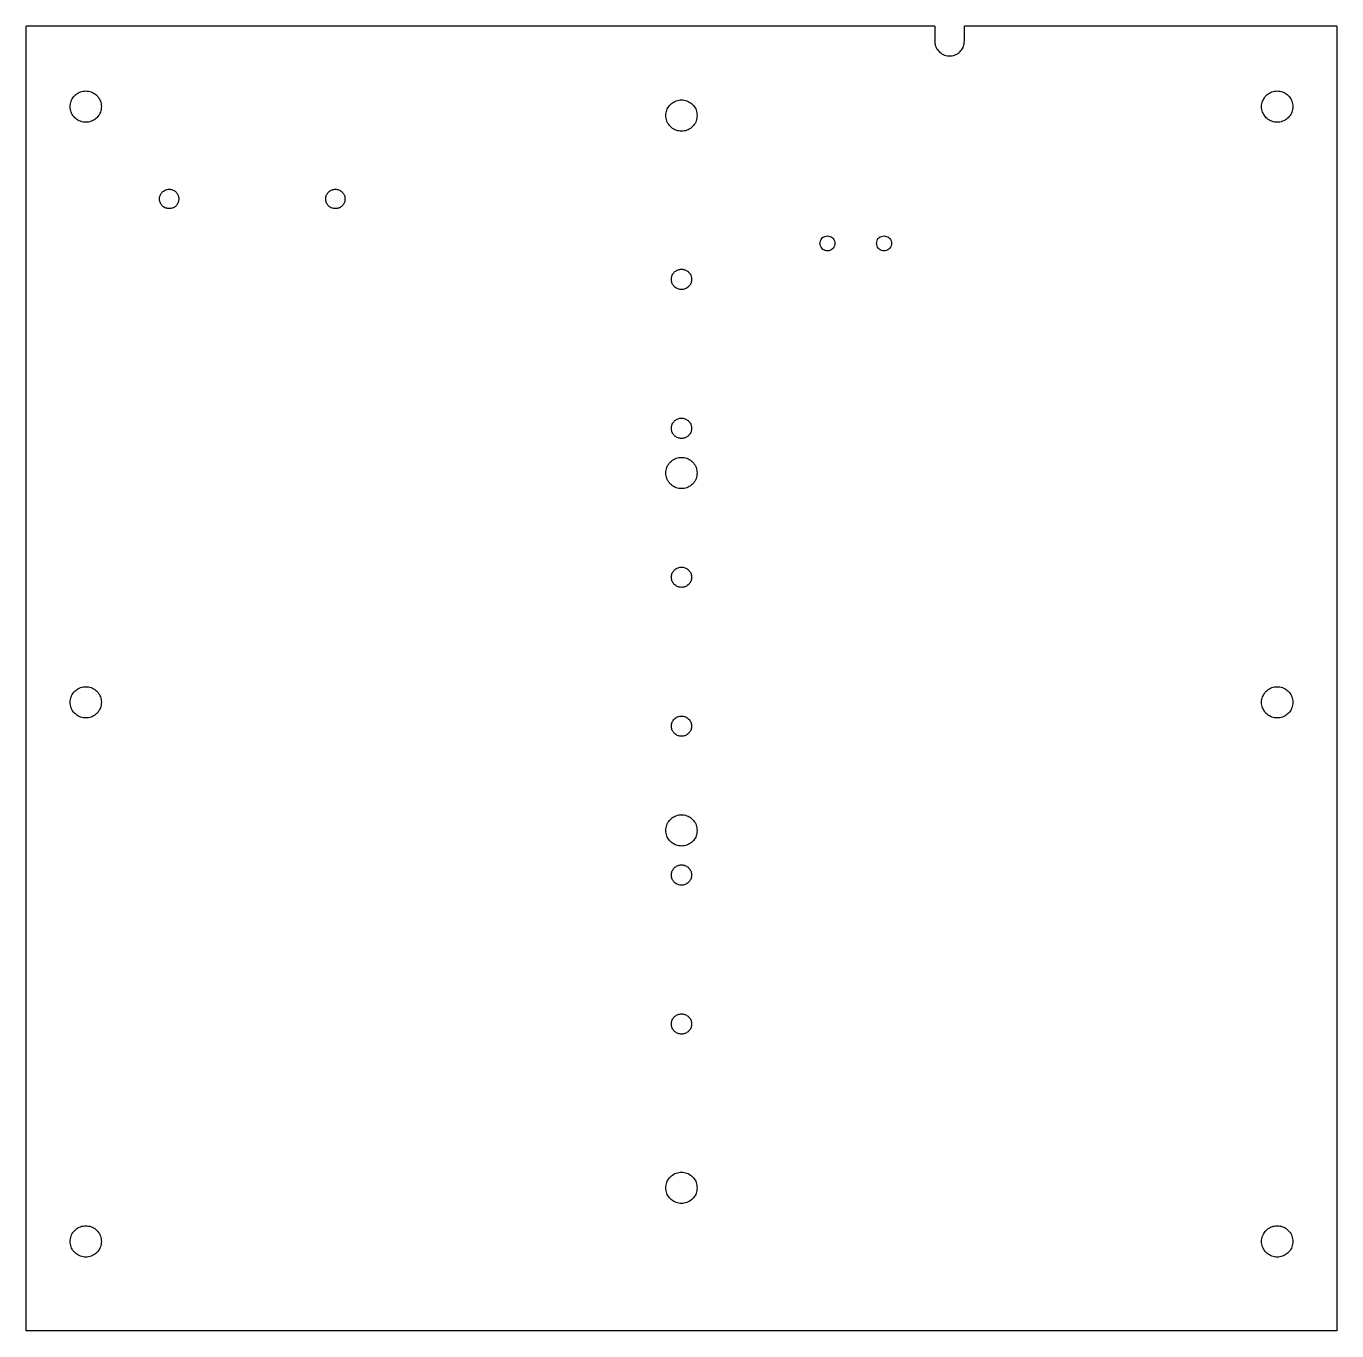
# Model space of a CAD drawing. Extents: x -110 to 110, y -54 to 165.
import ezdxf

# ---------------------------------------------------------------- set-up
doc = ezdxf.new("R2010")
doc.units = 0
doc.layers.get('0').update_dxf_attribs({"linetype": 'CONTINUOUS'})

msp = doc.modelspace()

# ---------------------------------------------------------------- linework, layer by layer
at = {"color": 7}
for p, q in [((42.5, 165), (-110, 165)), ((-110, -54), (-110, 165)), ((42.5, 165), (42.5, 162.5)), ((110, 165), (47.5, 165)), ((47.5, 162.5), (47.5, 165)), ((110, 165), (110, -54)), ((-97.375, 151.5), (-97.375, 151.5)), ((2.625, 150), (2.625, 150)), ((102.625, 151.5), (102.625, 151.5)), ((-84.375, 136), (-84.375, 136)), ((-56.475, 136), (-56.475, 136)), ((25.75, 128.55), (25.75, 128.55)), ((35.25, 128.55), (35.25, 128.55)), ((1.7, 122.5), (1.7, 122.5)), ((1.7, 97.5), (1.7, 97.5)), ((2.625, 90), (2.625, 90)), ((1.7, 72.5), (1.7, 72.5)), ((-97.375, 51.5), (-97.375, 51.5)), ((102.625, 51.5), (102.625, 51.5)), ((1.7, 47.5), (1.7, 47.5)), ((2.625, 30), (2.625, 30)), ((1.7, 22.5), (1.7, 22.5)), ((1.7, -2.5), (1.7, -2.5)), ((2.625, -30), (2.625, -30)), ((-97.375, -39), (-97.375, -39)), ((102.625, -39), (102.625, -39)), ((110, -54), (-110, -54))]:
    msp.add_line(p, q, dxfattribs=at)
for points, knots in [([(42.5, 162.5), (42.529869, 162.207713), (42.589181, 161.627323), (43.049354, 160.860329), (43.723092, 160.290089), (44.557509, 159.987652), (45.442491, 159.987652), (46.276908, 160.290089), (46.950646, 160.860329), (47.410819, 161.627323), (47.470131, 162.207713), (47.5, 162.5)], [0, 0, 0, 0, 0.87241, 1.732335, 2.604745, 3.477156, 4.33708, 5.209491, 6.081901, 6.941826, 7.814236, 7.814236, 7.814236, 7.814236]), ([(-97.375, 151.5), (-97.406364, 151.806901), (-97.468641, 152.416311), (-97.951816, 153.221655), (-98.659266, 153.820407), (-99.53531, 154.137965), (-100.464891, 154.137965), (-101.339708, 153.820407), (-102.052057, 153.221655), (-102.517029, 152.416311), (-102.679375, 151.5), (-102.517029, 150.58369), (-102.052057, 149.778345), (-101.339708, 149.179593), (-100.464891, 148.862035), (-99.53531, 148.862035), (-98.659266, 149.179593), (-97.951816, 149.778345), (-97.468641, 150.58369), (-97.406364, 151.193099), (-97.375, 151.5)], [0, 0, 0, 0, 0.916031, 1.818952, 2.734983, 3.651013, 4.553934, 5.469965, 6.385996, 7.288917, 8.204948, 9.120978, 10.023899, 10.93993, 11.855961, 12.758882, 13.674913, 14.590943, 15.493864, 16.409895, 16.409895, 16.409895, 16.409895]), ([(102.625, 151.5), (102.593637, 151.806901), (102.531359, 152.416311), (102.048184, 153.221655), (101.340734, 153.820407), (100.46469, 154.137965), (99.535109, 154.137965), (98.660292, 153.820407), (97.947943, 153.221655), (97.482971, 152.416311), (97.320626, 151.5), (97.482971, 150.58369), (97.947943, 149.778345), (98.660292, 149.179593), (99.535109, 148.862035), (100.46469, 148.862035), (101.340734, 149.179593), (102.048184, 149.778345), (102.531359, 150.58369), (102.593637, 151.193099), (102.625, 151.5)], [0, 0, 0, 0, 0.916031, 1.818952, 2.734983, 3.651013, 4.553934, 5.469965, 6.385996, 7.288917, 8.204948, 9.120978, 10.023899, 10.93993, 11.855961, 12.758882, 13.674913, 14.590943, 15.493864, 16.409895, 16.409895, 16.409895, 16.409895]), ([(2.625, 150), (2.593637, 150.306901), (2.531359, 150.91631), (2.048184, 151.721655), (1.340734, 152.320407), (0.46469, 152.637965), (-0.464891, 152.637965), (-1.339708, 152.320407), (-2.052057, 151.721655), (-2.517029, 150.91631), (-2.679374, 150), (-2.517029, 149.083689), (-2.052057, 148.278345), (-1.339708, 147.679593), (-0.464891, 147.362035), (0.46469, 147.362035), (1.340734, 147.679593), (2.048184, 148.278345), (2.531359, 149.083689), (2.593637, 149.693099), (2.625, 150)], [0, 0, 0, 0, 0.916031, 1.818952, 2.734983, 3.651013, 4.553934, 5.469965, 6.385996, 7.288917, 8.204948, 9.120979, 10.023899, 10.93993, 11.855961, 12.758882, 13.674913, 14.590944, 15.493865, 16.409895, 16.409895, 16.409895, 16.409895]), ([(-84.375, 136), (-84.394415, 136.189986), (-84.432968, 136.56724), (-84.732077, 137.065786), (-85.170022, 137.436443), (-85.712335, 137.633026), (-86.28779, 137.633026), (-86.829343, 137.436443), (-87.270321, 137.065786), (-87.558161, 136.56724), (-87.65866, 136), (-87.558161, 135.43276), (-87.270321, 134.934214), (-86.829343, 134.563558), (-86.28779, 134.366974), (-85.712335, 134.366974), (-85.170022, 134.563558), (-84.732077, 134.934214), (-84.432968, 135.43276), (-84.394415, 135.810014), (-84.375, 136)], [0, 0, 0, 0, 0.567067, 1.126018, 1.693085, 2.260151, 2.819102, 3.386169, 3.953236, 4.512187, 5.079254, 5.64632, 6.205271, 6.772338, 7.339405, 7.898356, 8.465422, 9.032489, 9.59144, 10.158507, 10.158507, 10.158507, 10.158507]), ([(-56.475, 136), (-56.494416, 136.189986), (-56.532969, 136.56724), (-56.832077, 137.065786), (-57.270022, 137.436442), (-57.812335, 137.633026), (-58.38779, 137.633026), (-58.929343, 137.436442), (-59.370321, 137.065786), (-59.658161, 136.56724), (-59.75866, 136), (-59.658161, 135.43276), (-59.370321, 134.934214), (-58.929343, 134.563558), (-58.38779, 134.366974), (-57.812335, 134.366974), (-57.270022, 134.563558), (-56.832077, 134.934214), (-56.532969, 135.43276), (-56.494416, 135.810014), (-56.475, 136)], [0, 0, 0, 0, 0.567067, 1.126018, 1.693084, 2.260151, 2.819102, 3.386169, 3.953236, 4.512187, 5.079253, 5.64632, 6.205271, 6.772338, 7.339404, 7.898356, 8.465422, 9.032489, 9.59144, 10.158507, 10.158507, 10.158507, 10.158507]), ([(25.75, 128.55), (25.735125, 128.696195), (25.705589, 128.986491), (25.475553, 129.370182), (25.138628, 129.655462), (24.72135, 129.806772), (24.278555, 129.806772), (23.861859, 129.655462), (23.52261, 129.370182), (23.301207, 128.986491), (23.224212, 128.55), (23.301207, 128.113508), (23.52261, 127.729818), (23.861859, 127.444538), (24.278555, 127.293228), (24.72135, 127.293228), (25.138628, 127.444538), (25.475553, 127.729818), (25.705589, 128.113508), (25.735125, 128.403805), (25.75, 128.55)], [0, 0, 0, 0, 0.436337, 0.866426, 1.302763, 1.7391, 2.169188, 2.605525, 3.041862, 3.471951, 3.908288, 4.344625, 4.774714, 5.211051, 5.647388, 6.077476, 6.513813, 6.95015, 7.380239, 7.816576, 7.816576, 7.816576, 7.816576]), ([(35.25, 128.55), (35.235065, 128.696143), (35.205409, 128.986338), (34.975326, 129.369836), (34.638445, 129.654956), (34.221281, 129.806174), (33.778623, 129.806174), (33.362044, 129.654956), (33.02283, 129.369836), (32.801415, 128.986338), (32.724107, 128.55), (32.801415, 128.113662), (33.02283, 127.730164), (33.362044, 127.445044), (33.778623, 127.293826), (34.221281, 127.293826), (34.638445, 127.445044), (34.975326, 127.730164), (35.205409, 128.113662), (35.235065, 128.403857), (35.25, 128.55)], [0, 0, 0, 0, 0.436205, 0.866168, 1.302373, 1.738578, 2.16854, 2.604745, 3.040951, 3.470913, 3.907118, 4.343323, 4.773286, 5.209491, 5.645696, 6.075659, 6.511864, 6.948069, 7.378031, 7.814236, 7.814236, 7.814236, 7.814236]), ([(1.7, 122.5), (1.679688, 122.698755), (1.639356, 123.09342), (1.326443, 123.614976), (0.868285, 124.00274), (0.300942, 124.208396), (-0.301072, 124.208396), (-0.86762, 124.00274), (-1.328951, 123.614976), (-1.630076, 123.09342), (-1.735214, 122.5), (-1.630076, 121.90658), (-1.328951, 121.385024), (-0.86762, 120.99726), (-0.301072, 120.791603), (0.300942, 120.791603), (0.868285, 120.99726), (1.326443, 121.385024), (1.639356, 121.90658), (1.679688, 122.301245), (1.7, 122.5)], [0, 0, 0, 0, 0.593239, 1.177988, 1.771227, 2.364466, 2.949215, 3.542454, 4.135693, 4.720441, 5.31368, 5.906919, 6.491668, 7.084907, 7.678146, 8.262895, 8.856134, 9.449373, 10.034122, 10.627361, 10.627361, 10.627361, 10.627361]), ([(1.7, 97.5), (1.679688, 97.698755), (1.639356, 98.09342), (1.326443, 98.614976), (0.868285, 99.00274), (0.300942, 99.208396), (-0.301072, 99.208396), (-0.86762, 99.00274), (-1.328951, 98.614976), (-1.630076, 98.09342), (-1.735214, 97.5), (-1.630076, 96.90658), (-1.328951, 96.385024), (-0.86762, 95.99726), (-0.301072, 95.791603), (0.300942, 95.791603), (0.868285, 95.99726), (1.326443, 96.385024), (1.639356, 96.90658), (1.679688, 97.301245), (1.7, 97.5)], [0, 0, 0, 0, 0.593239, 1.177988, 1.771227, 2.364466, 2.949215, 3.542454, 4.135693, 4.720441, 5.31368, 5.906919, 6.491668, 7.084907, 7.678146, 8.262895, 8.856134, 9.449373, 10.034122, 10.627361, 10.627361, 10.627361, 10.627361]), ([(2.625, 90), (2.593637, 90.306901), (2.531359, 90.916311), (2.048184, 91.721655), (1.340734, 92.320407), (0.46469, 92.637965), (-0.464891, 92.637965), (-1.339708, 92.320407), (-2.052057, 91.721655), (-2.517029, 90.916311), (-2.679374, 90), (-2.517029, 89.083689), (-2.052057, 88.278345), (-1.339708, 87.679593), (-0.464891, 87.362035), (0.46469, 87.362035), (1.340734, 87.679593), (2.048184, 88.278345), (2.531359, 89.083689), (2.593637, 89.693099), (2.625, 90)], [0, 0, 0, 0, 0.916031, 1.818952, 2.734983, 3.651013, 4.553934, 5.469965, 6.385996, 7.288917, 8.204948, 9.120979, 10.023899, 10.93993, 11.855961, 12.758882, 13.674913, 14.590944, 15.493865, 16.409895, 16.409895, 16.409895, 16.409895]), ([(1.7, 72.5), (1.679688, 72.698755), (1.639356, 73.09342), (1.326443, 73.614976), (0.868285, 74.00274), (0.300942, 74.208397), (-0.301072, 74.208397), (-0.86762, 74.00274), (-1.328951, 73.614976), (-1.630076, 73.09342), (-1.735214, 72.5), (-1.630076, 71.90658), (-1.328951, 71.385024), (-0.86762, 70.99726), (-0.301072, 70.791603), (0.300942, 70.791603), (0.868285, 70.99726), (1.326443, 71.385024), (1.639356, 71.90658), (1.679688, 72.301245), (1.7, 72.5)], [0, 0, 0, 0, 0.593239, 1.177988, 1.771227, 2.364466, 2.949215, 3.542454, 4.135693, 4.720441, 5.31368, 5.906919, 6.491668, 7.084907, 7.678146, 8.262895, 8.856134, 9.449373, 10.034122, 10.627361, 10.627361, 10.627361, 10.627361]), ([(-97.375, 51.5), (-97.406364, 51.806901), (-97.468641, 52.41631), (-97.951816, 53.221655), (-98.659266, 53.820407), (-99.53531, 54.137965), (-100.464891, 54.137965), (-101.339708, 53.820407), (-102.052057, 53.221655), (-102.517029, 52.41631), (-102.679375, 51.5), (-102.517029, 50.583689), (-102.052057, 49.778345), (-101.339708, 49.179593), (-100.464891, 48.862035), (-99.53531, 48.862035), (-98.659266, 49.179593), (-97.951816, 49.778345), (-97.468641, 50.583689), (-97.406364, 51.193099), (-97.375, 51.5)], [0, 0, 0, 0, 0.916031, 1.818952, 2.734983, 3.651013, 4.553934, 5.469965, 6.385996, 7.288917, 8.204948, 9.120978, 10.023899, 10.93993, 11.855961, 12.758882, 13.674913, 14.590943, 15.493864, 16.409895, 16.409895, 16.409895, 16.409895]), ([(102.625, 51.5), (102.593637, 51.806901), (102.531359, 52.41631), (102.048184, 53.221655), (101.340734, 53.820407), (100.46469, 54.137965), (99.535109, 54.137965), (98.660292, 53.820407), (97.947943, 53.221655), (97.482971, 52.41631), (97.320626, 51.5), (97.482971, 50.583689), (97.947943, 49.778345), (98.660292, 49.179593), (99.535109, 48.862035), (100.46469, 48.862035), (101.340734, 49.179593), (102.048184, 49.778345), (102.531359, 50.583689), (102.593637, 51.193099), (102.625, 51.5)], [0, 0, 0, 0, 0.916031, 1.818952, 2.734983, 3.651013, 4.553934, 5.469965, 6.385996, 7.288917, 8.204948, 9.120978, 10.023899, 10.93993, 11.855961, 12.758882, 13.674913, 14.590943, 15.493864, 16.409895, 16.409895, 16.409895, 16.409895]), ([(1.7, 47.5), (1.679688, 47.698755), (1.639356, 48.09342), (1.326443, 48.614976), (0.868285, 49.00274), (0.300942, 49.208397), (-0.301072, 49.208397), (-0.86762, 49.00274), (-1.328951, 48.614976), (-1.630076, 48.09342), (-1.735214, 47.5), (-1.630076, 46.90658), (-1.328951, 46.385024), (-0.86762, 45.99726), (-0.301072, 45.791603), (0.300942, 45.791603), (0.868285, 45.99726), (1.326443, 46.385024), (1.639356, 46.90658), (1.679688, 47.301245), (1.7, 47.5)], [0, 0, 0, 0, 0.593239, 1.177988, 1.771227, 2.364466, 2.949215, 3.542454, 4.135693, 4.720441, 5.31368, 5.906919, 6.491668, 7.084907, 7.678146, 8.262895, 8.856134, 9.449373, 10.034122, 10.627361, 10.627361, 10.627361, 10.627361]), ([(2.625, 30), (2.593637, 30.306901), (2.531359, 30.916311), (2.048184, 31.721655), (1.340734, 32.320407), (0.46469, 32.637965), (-0.464891, 32.637965), (-1.339708, 32.320407), (-2.052057, 31.721655), (-2.517029, 30.916311), (-2.679374, 30), (-2.517029, 29.083689), (-2.052057, 28.278345), (-1.339708, 27.679593), (-0.464891, 27.362035), (0.46469, 27.362035), (1.340734, 27.679593), (2.048184, 28.278345), (2.531359, 29.083689), (2.593637, 29.693099), (2.625, 30)], [0, 0, 0, 0, 0.916031, 1.818952, 2.734983, 3.651013, 4.553934, 5.469965, 6.385996, 7.288917, 8.204948, 9.120979, 10.023899, 10.93993, 11.855961, 12.758882, 13.674913, 14.590944, 15.493865, 16.409895, 16.409895, 16.409895, 16.409895]), ([(1.7, 22.5), (1.679688, 22.698755), (1.639356, 23.09342), (1.326443, 23.614976), (0.868285, 24.00274), (0.300942, 24.208397), (-0.301072, 24.208397), (-0.86762, 24.00274), (-1.328951, 23.614976), (-1.630076, 23.09342), (-1.735214, 22.5), (-1.630076, 21.90658), (-1.328951, 21.385024), (-0.86762, 20.99726), (-0.301072, 20.791604), (0.300942, 20.791604), (0.868285, 20.99726), (1.326443, 21.385024), (1.639356, 21.90658), (1.679688, 22.301245), (1.7, 22.5)], [0, 0, 0, 0, 0.593239, 1.177988, 1.771227, 2.364466, 2.949215, 3.542454, 4.135693, 4.720441, 5.31368, 5.906919, 6.491668, 7.084907, 7.678146, 8.262895, 8.856134, 9.449373, 10.034122, 10.627361, 10.627361, 10.627361, 10.627361]), ([(1.7, -2.5), (1.679688, -2.301245), (1.639356, -1.90658), (1.326443, -1.385023), (0.868285, -0.99726), (0.300942, -0.791603), (-0.301072, -0.791603), (-0.86762, -0.99726), (-1.328951, -1.385023), (-1.630076, -1.90658), (-1.735214, -2.5), (-1.630076, -3.09342), (-1.328951, -3.614976), (-0.86762, -4.00274), (-0.301072, -4.208396), (0.300942, -4.208396), (0.868285, -4.00274), (1.326443, -3.614976), (1.639356, -3.09342), (1.679688, -2.698755), (1.7, -2.5)], [0, 0, 0, 0, 0.593239, 1.177988, 1.771227, 2.364466, 2.949215, 3.542454, 4.135693, 4.720441, 5.31368, 5.906919, 6.491668, 7.084907, 7.678146, 8.262895, 8.856134, 9.449373, 10.034122, 10.627361, 10.627361, 10.627361, 10.627361]), ([(2.625, -30), (2.593637, -29.693099), (2.531359, -29.083689), (2.048184, -28.278345), (1.340734, -27.679593), (0.46469, -27.362035), (-0.464891, -27.362035), (-1.339708, -27.679593), (-2.052057, -28.278345), (-2.517029, -29.083689), (-2.679374, -30), (-2.517029, -30.91631), (-2.052057, -31.721655), (-1.339708, -32.320407), (-0.464891, -32.637965), (0.46469, -32.637965), (1.340734, -32.320407), (2.048184, -31.721655), (2.531359, -30.91631), (2.593637, -30.306901), (2.625, -30)], [0, 0, 0, 0, 0.916031, 1.818952, 2.734983, 3.651013, 4.553934, 5.469965, 6.385996, 7.288917, 8.204948, 9.120979, 10.023899, 10.93993, 11.855961, 12.758882, 13.674913, 14.590944, 15.493865, 16.409895, 16.409895, 16.409895, 16.409895]), ([(-97.375, -39), (-97.406364, -38.693099), (-97.468641, -38.083689), (-97.951816, -37.278345), (-98.659266, -36.679593), (-99.53531, -36.362035), (-100.464891, -36.362035), (-101.339708, -36.679593), (-102.052057, -37.278345), (-102.517029, -38.083689), (-102.679375, -39), (-102.517029, -39.91631), (-102.052057, -40.721655), (-101.339708, -41.320407), (-100.464891, -41.637965), (-99.53531, -41.637965), (-98.659266, -41.320407), (-97.951816, -40.721655), (-97.468641, -39.91631), (-97.406364, -39.306901), (-97.375, -39)], [0, 0, 0, 0, 0.916031, 1.818952, 2.734983, 3.651013, 4.553934, 5.469965, 6.385996, 7.288917, 8.204948, 9.120978, 10.023899, 10.93993, 11.855961, 12.758882, 13.674913, 14.590943, 15.493864, 16.409895, 16.409895, 16.409895, 16.409895]), ([(102.625, -39), (102.593637, -38.693099), (102.531359, -38.083689), (102.048184, -37.278345), (101.340734, -36.679593), (100.46469, -36.362035), (99.535109, -36.362035), (98.660292, -36.679593), (97.947943, -37.278345), (97.482971, -38.083689), (97.320626, -39), (97.482971, -39.91631), (97.947943, -40.721655), (98.660292, -41.320407), (99.535109, -41.637965), (100.46469, -41.637965), (101.340734, -41.320407), (102.048184, -40.721655), (102.531359, -39.91631), (102.593637, -39.306901), (102.625, -39)], [0, 0, 0, 0, 0.916031, 1.818952, 2.734983, 3.651013, 4.553934, 5.469965, 6.385996, 7.288917, 8.204948, 9.120978, 10.023899, 10.93993, 11.855961, 12.758882, 13.674913, 14.590943, 15.493864, 16.409895, 16.409895, 16.409895, 16.409895])]:
    msp.add_open_spline(points, degree=3, knots=knots, dxfattribs=at)

doc.saveas('drawing.dxf')
